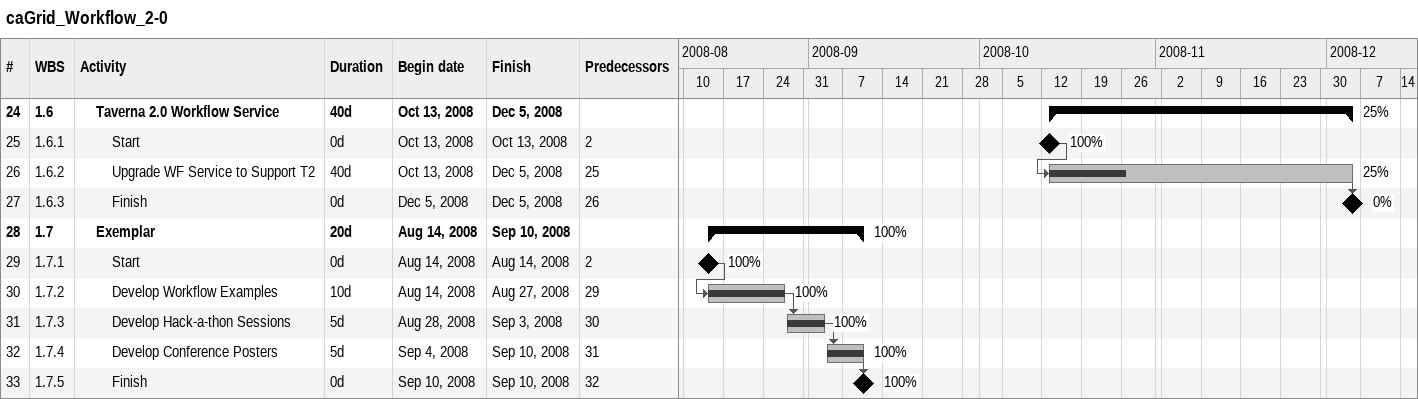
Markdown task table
caGrid_Workflow_2-0

| ID | WBS | Task | Duration | Start | Finish | Predecessors | % complete |
|---|---|---|---|---|---|---|---|
| 24 | 1.6 | **Taverna 2.0 Workflow Service** | 40d | 2008-10-13 | 2008-12-05 |  | 25 |
| 25 | 1.6.1 | Start | 0d | 2008-10-13 | 2008-10-13 | 2 | 100 |
| 26 | 1.6.2 | Upgrade WF Service to Support T2 | 40d | 2008-10-13 | 2008-12-05 | 25 | 25 |
| 27 | 1.6.3 | Finish | 0d | 2008-12-05 | 2008-12-05 | 26 | 0 |
| 28 | 1.7 | **Exemplar** | 20d | 2008-08-14 | 2008-09-10 |  | 100 |
| 29 | 1.7.1 | Start | 0d | 2008-08-14 | 2008-08-14 | 2 | 100 |
| 30 | 1.7.2 | Develop Workflow Examples | 10d | 2008-08-14 | 2008-08-27 | 29 | 100 |
| 31 | 1.7.3 | Develop Hack-a-thon Sessions | 5d | 2008-08-28 | 2008-09-03 | 30 | 100 |
| 32 | 1.7.4 | Develop Conference Posters | 5d | 2008-09-04 | 2008-09-10 | 31 | 100 |
| 33 | 1.7.5 | Finish | 0d | 2008-09-10 | 2008-09-10 | 32 | 100 |
